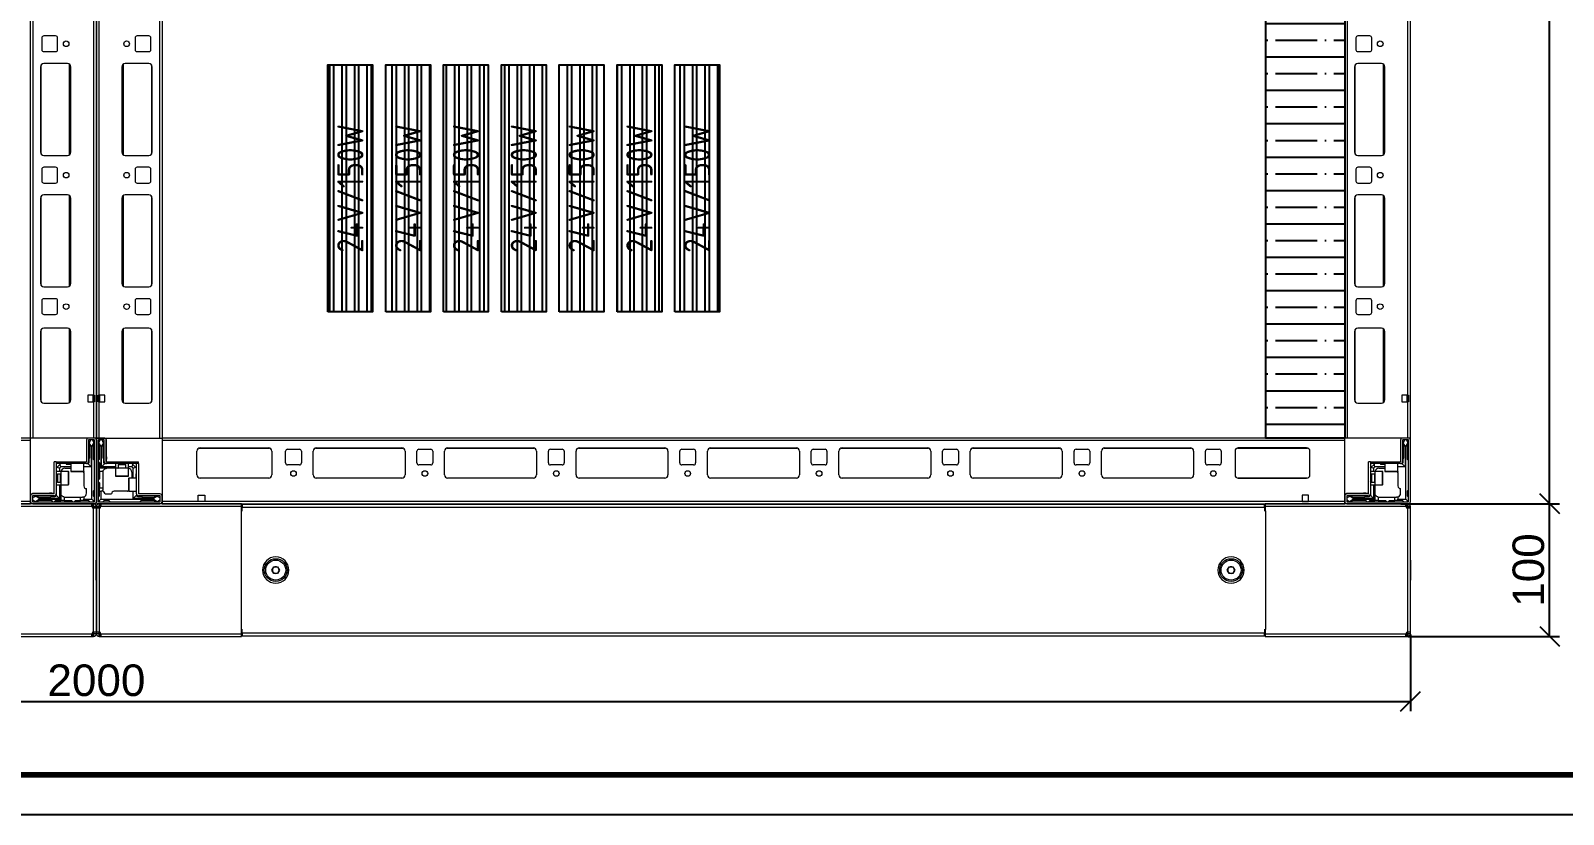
# Model space of a CAD drawing. Header units: millimetres. Extents: x -174 to 283928, y 1291 to 21053.
# Drawn here: x 10162 to 11328, y 18533 to 19129 of the extents above; entities that cross this region are included whole.
import ezdxf
from ezdxf.enums import TextEntityAlignment as Align

# ---------------------------------------------------------------- set-up
doc = ezdxf.new("R2010")
doc.units = ezdxf.units.MM
doc.layers.add('0_Рамка', color=7, linetype='Continuous')
doc.styles.get("Standard").update_dxf_attribs({"font": 'arial.ttf'})
doc.styles.add('Unecom', font='GOST2304A.ttf', dxfattribs={"height": 2.5})
doc.styles.add('СПДС', font='isocpeur.ttf', dxfattribs={"width": 0.8, "height": 2.5})
doc.dimstyles.new('ISO-25', dxfattribs={"dimtxt": 2.5, "dimasz": 2.5, "dimexe": 1.25, "dimexo": 0.625, "dimtad": 1, "dimtxsty": 'Standard', "dimcen": 2.5, "dimadec": 0, "dimazin": 0, "dimtfac": 1, "dimtmove": 0, "dimatfit": 3, "dimfxl": 1, "dimarcsym": 0})

# ---------------------------------------------------------------- blocks, each defined once
blk = doc.blocks.new('*U198')
at = {"color": 0, "linetype": 'Continuous', "lineweight": 0}
for p, q in [((0, 2198.4), (0, 50)), ((1000, 1.6), (1000, 2198.4)), ((2, 2150), (2, 50)), ((48, 2150), (48, 50)), ((50, 2150), (50, 1.6)), ((950, 50), (950, 2150)), ((952, 50), (952, 2150)), ((998, 50), (998, 2150)), ((29.5, 354.5), (29.5, 345.5)), ((40, 356), (31, 356)), ((41.5, 345.5), (41.5, 354.5)), ((958.5, 354.5), (958.5, 345.5)), ((969, 356), (960, 356)), ((970.5, 345.5), (970.5, 354.5)), ((31, 344), (40, 344)), ((960, 344), (969, 344)), ((19.5, 332.5), (19.5, 267.5)), ((20.5, 334.5), (20.5, 265.5)), ((40, 335), (22, 335)), ((42, 334), (42, 266)), ((42.5, 267.5), (42.5, 332.5)), ((957.5, 332.5), (957.5, 267.5)), ((958, 266), (958, 334)), ((978, 335), (960, 335)), ((979.5, 265.5), (979.5, 334.5)), ((980.5, 267.5), (980.5, 332.5)), ((22, 265), (40, 265)), ((960, 265), (978, 265)), ((29.5, 254.5), (29.5, 245.5)), ((40, 256), (31, 256)), ((41.5, 245.5), (41.5, 254.5)), ((958.5, 254.5), (958.5, 245.5)), ((969, 256), (960, 256)), ((970.5, 245.5), (970.5, 254.5)), ((20.5, 234.5), (20.5, 165.5)), ((40, 235), (22, 235)), ((31, 244), (40, 244)), ((42, 234), (42, 166)), ((958, 166), (958, 234)), ((960, 244), (969, 244)), ((978, 235), (960, 235)), ((979.5, 165.5), (979.5, 234.5)), ((19.5, 232.5), (19.5, 167.5)), ((42.5, 167.5), (42.5, 232.5)), ((957.5, 232.5), (957.5, 167.5)), ((980.5, 167.5), (980.5, 232.5)), ((22, 165), (40, 165)), ((960, 165), (978, 165)), ((29.5, 154.5), (29.5, 145.5)), ((40, 156), (31, 156)), ((41.5, 145.5), (41.5, 154.5)), ((958.5, 154.5), (958.5, 145.5)), ((969, 156), (960, 156)), ((970.5, 145.5), (970.5, 154.5)), ((31, 144), (40, 144)), ((960, 144), (969, 144)), ((19.5, 131), (19.5, 79)), ((20.5, 133), (20.5, 77)), ((40, 133.5), (22, 133.5)), ((42, 132.5), (42, 77.5)), ((42.5, 79), (42.5, 131)), ((957.5, 131), (957.5, 79)), ((958, 77.5), (958, 132.5)), ((978, 133.5), (960, 133.5)), ((979.5, 77), (979.5, 133)), ((980.5, 79), (980.5, 131)), ((1.5, 82.5), (2, 82.5)), ((1.5, 77.5), (1.5, 82.5)), ((6.5, 82.5), (2, 82.5)), ((2.5, 82.5), (2.5, 77.5)), ((6.5, 77.5), (6.5, 82.5)), ((998, 82.5), (993.5, 82.5)), ((993.5, 82.5), (993.5, 77.5)), ((997.5, 77.5), (997.5, 82.5)), ((998, 82.5), (998.5, 82.5)), ((998.5, 82.5), (998.5, 77.5)), ((2, 77.5), (1.5, 77.5)), ((2, 77.5), (2, 50)), ((2, 77.5), (6.5, 77.5)), ((22, 76.5), (40, 76.5)), ((960, 76.5), (978, 76.5)), ((993.5, 77.5), (998, 77.5)), ((998, 50), (998, 77.5)), ((998.5, 77.5), (998, 77.5)), ((0, 50), (2, 50)), ((2, 50), (48, 50)), ((48, 50), (50, 50)), ((952, 50), (950, 50)), ((998, 50), (952, 50)), ((1000, 50), (998, 50))]:
    blk.add_line(p, q, dxfattribs=at)
at = {"color": 0, "linetype": 'Continuous', "lineweight": 15}
for p, q in [((0, 48.4), (0, 1.6)), ((0.1, 50), (0.1, 48.9)), ((1.6, 50), (0.1, 50)), ((1.5, 48.4), (1.5, 1.6)), ((5.9, 50), (1.6, 50)), ((5.9, 48.5), (1.6, 48.5)), ((3, 48.5), (1.7, 46.4)), ((5.5, 46), (4.5, 48.5)), ((6, 32.1), (6, 48.4)), ((7.5, 32.1), (7.5, 48.4)), ((7.8, 32), (7.8, 48)), ((998.4, 50), (50, 50)), ((50, 50), (50, 48.4)), ((50, 48.4), (950, 48.4)), ((50, 48.4), (50, 1.6)), ((950, 48.4), (950, 50)), ((950, 1.6), (950, 48.4)), ((992.5, 48.4), (992.5, 32.1)), ((994, 48.4), (994, 32.1)), ((998.4, 50), (994.1, 50)), ((998.4, 48.5), (994.1, 48.5)), ((995.5, 48.5), (994.5, 46)), ((998.3, 46.4), (997, 48.5)), ((998.5, 1.6), (998.5, 48.4)), ((1000, 1.6), (1000, 48.4)), ((1.7, 46.4), (1.5, 46)), ((2.5, 44), (1.5, 45)), ((1.7, 46.4), (3.5, 43.5)), ((2.5, 34), (2.5, 44)), ((3.5, 43.5), (3.5, 27)), ((3.5, 43.5), (4, 43.5)), ((4, 43.5), (5.5, 45.9)), ((4, 28), (4, 43.5)), ((5, 44), (5, 35)), ((5.5, 45.9), (5.5, 46)), ((5.5, 44.5), (5.5, 45.9)), ((8, 34), (8, 35.7)), ((76.5, 22), (76.5, 40)), ((78.3, 42.4), (131.7, 42.4)), ((79, 42.5), (131, 42.5)), ((133.5, 40), (133.5, 22)), ((144, 31), (144, 40)), ((145.5, 41.5), (154.5, 41.5)), ((156, 40), (156, 31)), ((165, 22), (165, 40)), ((166.8, 42.4), (233.2, 42.4)), ((167.5, 42.5), (232.5, 42.5)), ((235, 40), (235, 22)), ((244, 31), (244, 40)), ((245.5, 41.5), (254.5, 41.5)), ((256, 40), (256, 31)), ((265, 22), (265, 40)), ((266.8, 42.4), (333.2, 42.4)), ((267.5, 42.5), (332.5, 42.5)), ((335, 40), (335, 22)), ((344, 31), (344, 40)), ((345.5, 41.5), (354.5, 41.5)), ((356, 40), (356, 31)), ((365, 22), (365, 40)), ((366.8, 42.4), (433.2, 42.4)), ((367.5, 42.5), (432.5, 42.5)), ((435, 40), (435, 22)), ((444, 31), (444, 40)), ((445.5, 41.5), (454.5, 41.5)), ((456, 40), (456, 31)), ((465, 22), (465, 40)), ((466.8, 42.4), (533.2, 42.4)), ((467.5, 42.5), (532.5, 42.5)), ((535, 40), (535, 22)), ((544, 31), (544, 40)), ((545.5, 41.5), (554.5, 41.5)), ((556, 40), (556, 31)), ((565, 22), (565, 40)), ((566.8, 42.4), (633.2, 42.4)), ((567.5, 42.5), (632.5, 42.5)), ((635, 40), (635, 22)), ((644, 31), (644, 40)), ((645.5, 41.5), (654.5, 41.5)), ((656, 40), (656, 31)), ((665, 22), (665, 40)), ((666.8, 42.4), (733.2, 42.4)), ((667.5, 42.5), (732.5, 42.5)), ((735, 40), (735, 22)), ((744, 31), (744, 40)), ((745.5, 41.5), (754.5, 41.5)), ((756, 40), (756, 31)), ((765, 22), (765, 40)), ((766.8, 42.4), (833.2, 42.4)), ((767.5, 42.5), (832.5, 42.5)), ((835, 40), (835, 22)), ((844, 31), (844, 40)), ((845.5, 41.5), (854.5, 41.5)), ((856, 40), (856, 31)), ((866.5, 40), (866.5, 22)), ((868.3, 42.4), (921.7, 42.4)), ((921, 42.5), (869, 42.5)), ((923.5, 22), (923.5, 40)), ((994.5, 46), (994.5, 45.9)), ((994.5, 45.9), (996, 43.5)), ((994.5, 45.9), (994.5, 44.5)), ((995, 35), (995, 44)), ((996, 43.5), (996, 28)), ((996, 43.5), (996.5, 43.5)), ((996.5, 43.5), (998.3, 46.4)), ((996.5, 23.6), (996.5, 43.5)), ((998.5, 45), (997.5, 44)), ((997.5, 44), (997.5, 34)), ((998.5, 46), (998.3, 46.4)), ((1.5, 33), (2.5, 34)), ((2.5, 31), (1.5, 32)), ((2.5, 31), (2.5, 27)), ((3.5, 27), (2.5, 27)), ((2.5, 24.5), (2.5, 27)), ((5, 24.5), (2.5, 24.5)), ((2.5, 24.5), (2.5, 19)), ((14.5, 27), (3.5, 27)), ((6.5, 30.5), (4, 28)), ((14.5, 28), (4, 28)), ((5, 24), (5, 12)), ((5.5, 34.5), (5.5, 31.5)), ((7.6, 30.5), (6.5, 30.5)), ((7.6, 32), (32, 32)), ((32, 30.5), (7.6, 30.5)), ((14.5, 30.5), (14.5, 27)), ((14.5, 27), (14.5, 21.3)), ((24.5, 27), (14.5, 27)), ((16.5, 30.5), (16.5, 30.4)), ((16.5, 30.4), (17.1, 30)), ((22.5, 30.4), (16.5, 30.4)), ((17.1, 30), (16.5, 29.6)), ((16.5, 29.6), (16.5, 27.3)), ((22.5, 29.6), (16.5, 29.6)), ((16.5, 27.3), (21, 27.3)), ((17.4, 30), (17.1, 30)), ((21.9, 30), (17.4, 30)), ((21, 27.3), (22.5, 27.3)), ((21.9, 30), (22.5, 30.4)), ((22.5, 29.6), (21.9, 30)), ((22.5, 30.4), (22.5, 30.5)), ((22.5, 27.3), (22.5, 29.6)), ((24.5, 27), (24.5, 30.5)), ((27, 28), (24.5, 28)), ((24.5, 21.3), (24.5, 27)), ((27, 30.5), (27.7, 29.8)), ((27.7, 29.8), (27, 28)), ((28, 27), (27, 28)), ((27, 24), (27, 19.5)), ((29.8, 27.7), (27.7, 29.8)), ((28, 27), (29.8, 27.7)), ((28, 19.5), (28, 27)), ((29.8, 27.7), (30.5, 27)), ((30.5, 7.6), (30.5, 30.5)), ((32, 30.5), (30.5, 30.5)), ((32, 30.5), (32, 32)), ((32, 30.5), (32, 7.6)), ((154.5, 29.5), (145.5, 29.5)), ((254.5, 29.5), (245.5, 29.5)), ((354.5, 29.5), (345.5, 29.5)), ((454.5, 29.5), (445.5, 29.5)), ((554.5, 29.5), (545.5, 29.5)), ((654.5, 29.5), (645.5, 29.5)), ((754.5, 29.5), (745.5, 29.5)), ((854.5, 29.5), (845.5, 29.5)), ((968, 7.6), (968, 32)), ((969.5, 32), (968, 32)), ((969.5, 32), (969.5, 7.6)), ((969.5, 32), (969.5, 30.5)), ((969.5, 32), (992.4, 32)), ((992.4, 30.5), (969.5, 30.5)), ((969.5, 27), (970.2, 27.7)), ((973, 24.5), (969.5, 24.5)), ((972.3, 29.8), (970.2, 27.7)), ((970.2, 27.7), (972, 27)), ((973, 28), (972, 27)), ((972, 27), (972, 24.5)), ((972.3, 29.8), (973, 30.5)), ((973, 28), (972.3, 29.8)), ((980.5, 28), (973, 28)), ((978.7, 24.5), (973, 24.5)), ((973, 24.5), (973, 14.5)), ((976, 27), (980.5, 27)), ((977.5, 30), (980.5, 30)), ((978.7, 14.5), (978.7, 24.5)), ((980.5, 30.5), (980.5, 24.8)), ((980.5, 24.8), (990.5, 24.8)), ((990.5, 24.8), (990.5, 30.5)), ((996, 28), (990.5, 28)), ((990.5, 23.6), (990.5, 24)), ((990.5, 23.6), (990.5, 13.5)), ((992.4, 30.5), (993.5, 30.5)), ((993.5, 30.5), (996, 28)), ((994.5, 31.5), (994.5, 34.5)), ((996.5, 3.5), (996.5, 23.6)), ((997.5, 34), (998.5, 33)), ((2.5, 19), (1.5, 18)), ((1.5, 17), (2.5, 16)), ((2.5, 16), (2.5, 12)), ((2.5, 12), (5, 12)), ((2.5, 9.5), (2.5, 12)), ((5, 12), (5, 10.5)), ((14.5, 21.3), (24.5, 21.3)), ((30.5, 19.5), (24.8, 19.5)), ((24.8, 19.5), (24.8, 9.5)), ((30, 22.5), (30, 19.5)), ((131.2, 19.5), (78.8, 19.5)), ((131, 19.5), (79, 19.5)), ((232.7, 19.5), (167.3, 19.5)), ((232.5, 19.5), (167.5, 19.5)), ((332.7, 19.5), (267.3, 19.5)), ((332.5, 19.5), (267.5, 19.5)), ((432.7, 19.5), (367.3, 19.5)), ((432.5, 19.5), (367.5, 19.5)), ((532.7, 19.5), (467.3, 19.5)), ((532.5, 19.5), (467.5, 19.5)), ((632.7, 19.5), (567.3, 19.5)), ((632.5, 19.5), (567.5, 19.5)), ((732.7, 19.5), (667.3, 19.5)), ((732.5, 19.5), (667.5, 19.5)), ((832.7, 19.5), (767.3, 19.5)), ((832.5, 19.5), (767.5, 19.5)), ((921.2, 19.5), (868.8, 19.5)), ((869, 19.5), (921, 19.5)), ((969.6, 22.5), (969.5, 22.5)), ((969.5, 16.5), (969.6, 16.5)), ((969.5, 14.5), (973, 14.5)), ((970, 21.9), (969.6, 22.5)), ((969.6, 22.5), (969.6, 16.5)), ((969.6, 16.5), (970, 17.1)), ((970.4, 22.5), (970, 21.9)), ((970, 21.9), (970, 17.4)), ((970, 17.4), (970, 17.1)), ((970, 17.1), (970.4, 16.5)), ((972.8, 22.5), (970.4, 22.5)), ((970.4, 22.5), (970.4, 16.5)), ((970.4, 16.5), (972.8, 16.5)), ((972, 14.5), (972, 4)), ((972.8, 21), (972.8, 22.5)), ((972.8, 16.5), (972.8, 21)), ((973, 14.5), (978.7, 14.5)), ((973, 14.5), (973, 3.5)), ((1.5, 5), (2.5, 6)), ((1.6, 1.5), (48.4, 1.5)), ((1.6, 0), (48.4, 0)), ((1.9, 1.9), (3.5, 3.5)), ((2.5, 6), (2.5, 9.5)), ((2.5, 9.5), (3.5, 9.5)), ((3.5, 9.5), (3.5, 3.5)), ((5.2, 9.5), (3.5, 9.5)), ((3.5, 3.5), (23.6, 3.5)), ((6, 2.5), (5, 1.5)), ((9.5, 2.5), (6, 2.5)), ((8, 7.5), (11.5, 7.5)), ((10.5, 1.5), (9.5, 2.5)), ((23.6, 9.5), (13.5, 9.5)), ((23.6, 9.5), (24, 9.5)), ((23.6, 3.5), (43.5, 3.5)), ((24.8, 9.5), (30.5, 9.5)), ((28, 4), (28, 9.5)), ((30.5, 6.5), (28, 4)), ((43.5, 4), (28, 4)), ((30.5, 7.6), (30.5, 6.5)), ((31.5, 5.5), (34.5, 5.5)), ((48.4, 7.5), (32.1, 7.5)), ((48.4, 6), (32.1, 6)), ((34, 2.5), (33, 1.5)), ((44, 2.5), (34, 2.5)), ((35, 5), (44, 5)), ((45.9, 5.5), (43.5, 4)), ((43.5, 4), (43.5, 3.5)), ((43.5, 3.5), (46.4, 1.7)), ((45, 1.5), (44, 2.5)), ((45.9, 5.5), (44.5, 5.5)), ((46, 5.5), (45.9, 5.5)), ((48.5, 4.5), (46, 5.5)), ((46, 1.5), (46.4, 1.7)), ((46.4, 1.7), (48.5, 3)), ((48.5, 1.6), (48.5, 5.9)), ((50, 1.6), (50, 5.9)), ((77.5, 1.6), (50, 1.6)), ((50, 1.6), (50, 0)), ((50, 0), (950, 0)), ((77.5, 6.6), (82.5, 6.6)), ((77.5, 1.6), (77.5, 6.6)), ((82.5, 1.6), (77.5, 1.6)), ((82.5, 6.6), (82.5, 1.6)), ((950, 1.6), (82.5, 1.6)), ((917.5, 6.6), (917.5, 1.6)), ((922.5, 6.6), (917.5, 6.6)), ((917.5, 1.6), (922.5, 1.6)), ((922.5, 1.6), (922.5, 6.6)), ((950, 1.6), (922.5, 1.6)), ((950, 5.9), (950, 1.6)), ((950, 0), (950, 1.6)), ((950, 1.6), (950, 0.1)), ((950, 0.1), (951.1, 0.1)), ((951.5, 5.9), (951.5, 1.6)), ((954, 5.5), (951.5, 4.5)), ((951.5, 3), (953.6, 1.7)), ((967.9, 7.5), (951.6, 7.5)), ((967.9, 6), (951.6, 6)), ((951.6, 1.5), (998.4, 1.5)), ((951.6, 0), (998.4, 0)), ((968, 7.8), (952, 7.8)), ((953.6, 1.7), (956.5, 3.5)), ((953.6, 1.7), (954, 1.5)), ((954.1, 5.5), (954, 5.5)), ((956.5, 4), (954.1, 5.5)), ((955.5, 5.5), (954.1, 5.5)), ((956, 2.5), (955, 1.5)), ((956, 5), (965, 5)), ((966, 2.5), (956, 2.5)), ((956.5, 3.5), (956.5, 4)), ((972, 4), (956.5, 4)), ((956.5, 3.5), (973, 3.5)), ((966, 8), (964.3, 8)), ((965.5, 5.5), (968.5, 5.5)), ((967, 1.5), (966, 2.5)), ((969, 2.5), (968, 1.5)), ((969, 2.5), (973, 2.5)), ((969.5, 7.6), (969.5, 6.5)), ((969.5, 6.5), (972, 4)), ((973, 3.5), (973, 2.5)), ((975.5, 2.5), (973, 2.5)), ((975.5, 5), (975.5, 2.5)), ((975.5, 2.5), (981, 2.5)), ((976, 5), (988, 5)), ((981, 2.5), (982, 1.5)), ((983, 1.5), (984, 2.5)), ((984, 2.5), (988, 2.5)), ((988, 2.5), (988, 5)), ((988, 5), (989.5, 5)), ((990.5, 2.5), (988, 2.5)), ((990.5, 5.2), (990.5, 3.5)), ((990.5, 2.5), (990.5, 3.5)), ((990.5, 3.5), (996.5, 3.5)), ((994, 2.5), (990.5, 2.5)), ((992.5, 8), (992.5, 11.5)), ((995, 1.5), (994, 2.5)), ((998.1, 1.9), (996.5, 3.5)), ((998.5, 10.5), (997.5, 9.5)), ((997.5, 9.5), (997.5, 6)), ((997.5, 6), (998.5, 5))]:
    blk.add_line(p, q, dxfattribs=at)
at = {"color": 0, "linetype": 'Continuous', "lineweight": 15, "flags": 128}
for points in [[(990.4, 24.6), (990.4, 24.6), (990.5, 24)], [(24.6, 9.6), (24.6, 9.6), (24, 9.5)]]:
    blk.add_lwpolyline(points, dxfattribs=at)
at = {"color": 0, "linetype": 'Continuous', "lineweight": 0}
for centre in [(23, 350), (977, 350), (23, 250), (977, 250), (23, 150), (977, 150)]:
    blk.add_circle(centre, 2.13, dxfattribs=at)
at = {"color": 0, "linetype": 'Continuous', "lineweight": 15}
for centre in [(150, 23), (250, 23), (350, 23), (450, 23), (550, 23), (650, 23), (750, 23), (850, 23)]:
    blk.add_circle(centre, 2.12, dxfattribs=at)
at = {"color": 0, "linetype": 'Continuous', "lineweight": 0}
for centre, radius, start, end in [((31, 354.5), 1.5, 90, 180), ((40, 354.5), 1.5, 0, 90), ((960, 354.5), 1.5, 90, 180), ((969, 354.5), 1.5, 0, 90), ((31, 345.5), 1.5, 180, 270), ((40, 345.5), 1.5, 270, 0), ((960, 345.5), 1.5, 180, 270), ((969, 345.5), 1.5, 270, 0), ((22, 332.5), 2.5, 90, 180), ((40, 332.5), 2.5, 0, 90), ((960, 332.5), 2.5, 90, 180), ((978, 332.5), 2.5, 0, 90), ((22, 267.5), 2.5, 180, 270), ((40, 267.5), 2.5, 270, 0), ((960, 267.5), 2.5, 180, 270), ((978, 267.5), 2.5, 270, 0), ((31, 254.5), 1.5, 90, 180), ((31, 245.5), 1.5, 180, 270), ((40, 254.5), 1.5, 0, 90), ((40, 245.5), 1.5, 270, 0), ((960, 254.5), 1.5, 90, 180), ((960, 245.5), 1.5, 180, 270), ((969, 254.5), 1.5, 0, 90), ((969, 245.5), 1.5, 270, 0), ((22, 232.5), 2.5, 90, 180), ((40, 232.5), 2.5, 0, 90), ((960, 232.5), 2.5, 90, 180), ((978, 232.5), 2.5, 0, 90), ((22, 167.5), 2.5, 180, 270), ((40, 167.5), 2.5, 270, 0), ((960, 167.5), 2.5, 180, 270), ((978, 167.5), 2.5, 270, 0), ((31, 154.5), 1.5, 90, 180), ((40, 154.5), 1.5, 0, 90), ((960, 154.5), 1.5, 90, 180), ((969, 154.5), 1.5, 0, 90), ((31, 145.5), 1.5, 180, 270), ((40, 145.5), 1.5, 270, 0), ((960, 145.5), 1.5, 180, 270), ((969, 145.5), 1.5, 270, 0), ((22, 131), 2.5, 90, 180), ((40, 131), 2.5, 0, 90), ((960, 131), 2.5, 90, 180), ((978, 131), 2.5, 0, 90), ((22, 79), 2.5, 180, 270), ((40, 79), 2.5, 270, 0), ((960, 79), 2.5, 180, 270), ((978, 79), 2.5, 270, 0)]:
    blk.add_arc(centre, radius, start, end, dxfattribs=at)
at = {"color": 0, "linetype": 'Continuous', "lineweight": 15}
for centre, radius, start, end in [((1.6, 48.4), 1.6, 90, 180), ((1.6, 48.4), 0.1, 90, 180), ((5.9, 48.4), 1.6, 0, 90), ((5.9, 48.4), 0.1, 0, 90), ((5.8, 48), 2, 0, 70.5873), ((994.1, 48.4), 1.6, 90, 180), ((994.1, 48.4), 0.1, 90, 180), ((998.4, 48.4), 1.6, 0, 90), ((998.4, 48.4), 0.1, 0, 90), ((5.5, 44), 0.5, 90, 180), ((5.5, 35), 0.5, 180, 270), ((79, 40), 2.5, 90, 180), ((131, 40), 2.5, 0, 90), ((145.5, 40), 1.5, 90, 180), ((154.5, 40), 1.5, 0, 90), ((167.5, 40), 2.5, 90, 180), ((232.5, 40), 2.5, 0, 90), ((245.5, 40), 1.5, 90, 180), ((254.5, 40), 1.5, 0, 90), ((267.5, 40), 2.5, 90, 180), ((332.5, 40), 2.5, 0, 90), ((345.5, 40), 1.5, 90, 180), ((354.5, 40), 1.5, 0, 90), ((367.5, 40), 2.5, 90, 180), ((432.5, 40), 2.5, 0, 90), ((445.5, 40), 1.5, 90, 180), ((454.5, 40), 1.5, 0, 90), ((467.5, 40), 2.5, 90, 180), ((532.5, 40), 2.5, 0, 90), ((545.5, 40), 1.5, 90, 180), ((554.5, 40), 1.5, 0, 90), ((567.5, 40), 2.5, 90, 180), ((632.5, 40), 2.5, 0, 90), ((645.5, 40), 1.5, 90, 180), ((654.5, 40), 1.5, 0, 90), ((667.5, 40), 2.5, 90, 180), ((732.5, 40), 2.5, 0, 90), ((745.5, 40), 1.5, 90, 180), ((754.5, 40), 1.5, 0, 90), ((767.5, 40), 2.5, 90, 180), ((832.5, 40), 2.5, 0, 90), ((845.5, 40), 1.5, 90, 180), ((854.5, 40), 1.5, 0, 90), ((869, 40), 2.5, 90, 180), ((921, 40), 2.5, 0, 90), ((994.5, 44), 0.5, 0, 90), ((994.5, 35), 0.5, 270, 0), ((8, 24), 3, 170.4059, 180), ((6.5, 31.5), 1, 180, 270), ((7.6, 32.1), 1.6, 180, 270), ((7.6, 32.1), 0.1, 180, 270), ((16.3, 27.3), 0.25, 270, 0), ((22.8, 27.3), 0.25, 180, 270), ((24, 24), 3, 0, 80.4059), ((145.5, 31), 1.5, 180, 270), ((154.5, 31), 1.5, 270, 0), ((245.5, 31), 1.5, 180, 270), ((254.5, 31), 1.5, 270, 0), ((345.5, 31), 1.5, 180, 270), ((354.5, 31), 1.5, 270, 0), ((445.5, 31), 1.5, 180, 270), ((454.5, 31), 1.5, 270, 0), ((545.5, 31), 1.5, 180, 270), ((554.5, 31), 1.5, 270, 0), ((645.5, 31), 1.5, 180, 270), ((654.5, 31), 1.5, 270, 0), ((745.5, 31), 1.5, 180, 270), ((754.5, 31), 1.5, 270, 0), ((845.5, 31), 1.5, 180, 270), ((854.5, 31), 1.5, 270, 0), ((976, 24), 3, 90, 170.4059), ((977.5, 30.5), 0.5, 180, 270), ((978.7, 24.2), 0.3, 0, 90), ((980.8, 24.8), 0.3, 180, 270), ((990.2, 24.8), 0.3, 270, 0), ((992.4, 32.1), 1.6, 270, 0), ((992.4, 32.1), 0.1, 270, 0), ((993.5, 31.5), 1, 270, 0), ((14.8, 21.3), 0.3, 180, 270), ((24.2, 21.3), 0.3, 270, 0), ((24.8, 19.2), 0.3, 90, 180), ((30.5, 22.5), 0.5, 90, 180), ((79, 22), 2.5, 180, 270), ((131, 22), 2.5, 270, 0), ((167.5, 22), 2.5, 180, 270), ((232.5, 22), 2.5, 270, 0), ((267.5, 22), 2.5, 180, 270), ((332.5, 22), 2.5, 270, 0), ((367.5, 22), 2.5, 180, 270), ((432.5, 22), 2.5, 270, 0), ((467.5, 22), 2.5, 180, 270), ((532.5, 22), 2.5, 270, 0), ((567.5, 22), 2.5, 180, 270), ((632.5, 22), 2.5, 270, 0), ((667.5, 22), 2.5, 180, 270), ((732.5, 22), 2.5, 270, 0), ((767.5, 22), 2.5, 180, 270), ((832.5, 22), 2.5, 270, 0), ((869, 22), 2.5, 180, 270), ((921, 22), 2.5, 270, 0), ((972.8, 22.8), 0.25, 270, 0), ((972.8, 16.3), 0.25, 0, 90), ((978.7, 14.8), 0.3, 270, 0), ((992.5, 13.5), 2, 180, 270), ((1.6, 1.6), 1.6, 180, 270), ((3, 3), 1.5, 180, 225), ((1.6, 1.6), 0.1, 180, 270), ((3, 3), 1.5, 225, 270), ((8, 10.5), 3, 199.4712, 270), ((13.5, 7.5), 2, 90, 180), ((24.8, 9.8), 0.3, 180, 270), ((32.1, 7.6), 1.6, 180, 270), ((31.5, 6.5), 1, 180, 270), ((32.1, 7.6), 0.1, 180, 270), ((35, 5.5), 0.5, 180, 270), ((44, 5.5), 0.5, 270, 0), ((48.4, 5.9), 1.6, 0, 90), ((48.4, 5.9), 0.1, 0, 90), ((48.4, 1.6), 0.1, 270, 0), ((48.4, 1.6), 1.6, 270, 0), ((951.6, 5.9), 1.6, 90, 180), ((951.6, 1.6), 1.6, 180, 270), ((952, 5.8), 2, 90, 160.5873), ((951.6, 5.9), 0.1, 90, 180), ((951.6, 1.6), 0.1, 180, 270), ((956, 5.5), 0.5, 180, 270), ((965, 5.5), 0.5, 270, 0), ((967.9, 7.6), 0.1, 270, 0), ((967.9, 7.6), 1.6, 270, 0), ((968.5, 6.5), 1, 270, 0), ((976, 8), 3, 260.4059, 270), ((989.5, 8), 3, 289.4712, 0), ((997, 3), 1.5, 270, 315), ((997, 3), 1.5, 315, 0), ((998.4, 1.6), 1.6, 270, 0), ((998.4, 1.6), 0.1, 270, 0)]:
    blk.add_arc(centre, radius, start, end, dxfattribs=at)
for points, knots in [([(5, 24.5), (5.1, 24.7), (5.2, 25.2), (5.7, 25.9), (6.4, 26.6), (7.2, 26.9), (7.8, 27), (8, 27), (8, 27)], [0, 0, 0, 0, 0.151472, 0.302029, 0.529853, 0.843574, 0.997803, 1, 1, 1, 1]), ([(979, 22.2), (979, 22.3), (979, 22.8), (979, 23.7), (979, 24.2), (979, 24.2), (979, 24.2)], [0, 0, 0, 0, 0.055082, 0.427343, 0.799605, 1, 1, 1, 1]), ([(980.8, 24.5), (980.8, 24.5), (980.8, 24.5), (981.3, 24.5), (982.3, 24.5), (983.4, 24.5), (984.3, 24.5), (985.2, 24.5), (986.5, 24.5), (987.3, 24.5), (987.9, 24.5)], [0, 0, 0, 0, 0.094203, 0.269199, 0.444194, 0.538397, 0.634599, 0.730801, 0.825005, 1, 1, 1, 1]), ([(988.2, 24.5), (988.3, 24.5), (988.8, 24.5), (989.7, 24.5), (990.2, 24.5), (990.2, 24.5), (990.2, 24.5)], [0, 0, 0, 0, 0.055082, 0.427343, 0.799605, 1, 1, 1, 1]), ([(14.8, 21), (14.8, 21), (14.8, 21), (15.3, 21), (16.3, 21), (17.4, 21), (18.3, 21), (19.2, 21), (20.5, 21), (21.3, 21), (21.9, 21)], [0, 0, 0, 0, 0.094203, 0.269199, 0.444194, 0.538397, 0.634599, 0.730801, 0.825005, 1, 1, 1, 1]), ([(22.2, 21), (22.3, 21), (22.8, 21), (23.7, 21), (24.2, 21), (24.2, 21), (24.2, 21)], [0, 0, 0, 0, 0.055082, 0.427343, 0.799605, 1, 1, 1, 1]), ([(24.5, 19.2), (24.5, 19.2), (24.5, 19.2), (24.5, 18.7), (24.5, 17.7), (24.5, 16.6), (24.5, 15.7), (24.5, 14.8), (24.5, 13.5), (24.5, 12.7), (24.5, 12.2)], [0, 0, 0, 0, 0.094203, 0.269199, 0.444194, 0.538397, 0.634599, 0.730801, 0.825005, 1, 1, 1, 1]), ([(24.5, 11.8), (24.5, 11.7), (24.5, 11.2), (24.5, 10.3), (24.5, 9.8), (24.5, 9.8), (24.5, 9.8)], [0, 0, 0, 0, 0.055082, 0.427343, 0.799605, 1, 1, 1, 1]), ([(979, 14.8), (979, 14.8), (979, 14.8), (979, 15.3), (979, 16.3), (979, 17.4), (979, 18.3), (979, 19.2), (979, 20.5), (979, 21.3), (979, 21.9)], [0, 0, 0, 0, 0.094203, 0.269199, 0.444194, 0.538397, 0.634599, 0.730801, 0.825005, 1, 1, 1, 1]), ([(5.2, 9.5), (5.2, 9.5), (5.1, 9.6), (5, 10), (5, 10.3), (5, 10.5)], [0, 0, 0, 0, 0.355487, 0.710372, 1, 1, 1, 1]), ([(975.5, 5), (975.3, 5.1), (974.8, 5.2), (974.1, 5.7), (973.4, 6.4), (973.1, 7.2), (973, 7.8), (973, 8), (973, 8)], [0, 0, 0, 0, 0.151472, 0.302029, 0.529853, 0.843574, 0.997803, 1, 1, 1, 1]), ([(990.5, 5.2), (990.5, 5.2), (990.4, 5.1), (990, 5), (989.7, 5), (989.5, 5)], [0, 0, 0, 0, 0.355487, 0.710372, 1, 1, 1, 1])]:
    blk.add_open_spline(points, degree=3, knots=knots, dxfattribs=at)
blk = doc.blocks.new('*U199')
at = {"color": 0, "lineweight": 15}
for p, q in [((0, 98.9), (2, 98.9)), ((0, 98.9), (0, 97.5)), ((0, 97.5), (0, 3.5)), ((2.1, 97.5), (0, 97.5)), ((2, 98.9), (2, 97.5)), ((2.1, 99), (2.1, 101)), ((3.1, 101), (2.1, 101)), ((3.1, 99), (2.1, 99)), ((2.1, 97.5), (2.1, 3.5)), ((2.2, 98.4), (2.2, 97.5)), ((3.4, 98.5), (2.3, 98.5)), ((3.1, 99), (3.1, 101)), ((3.5, 101), (3.1, 101)), ((3.1, 101), (3.1, 99)), ((3.5, 99), (3.1, 99)), ((110.5, 101), (3.5, 101)), ((3.5, 101), (3.5, 100.8)), ((3.5, 100.8), (3.5, 100.4)), ((3.5, 100.4), (3.5, 99.7)), ((3.5, 99.7), (3.5, 98.9)), ((110.5, 98.9), (3.5, 98.9)), ((110.4, 5.2), (110.4, 95.7)), ((110.5, 95.7), (110.4, 95.7)), ((110.5, 98.9), (110.5, 101)), ((110.5, 95.7), (110.5, 98.9)), ((111.3, 95.7), (110.5, 95.7)), ((111, 100.5), (111, 98.4)), ((889, 100.5), (111, 100.5)), ((111, 95.7), (111, 98.4)), ((111, 98.4), (889, 98.4)), ((889.5, 95.7), (888.7, 95.7)), ((889, 98.4), (889, 100.5)), ((889, 98.4), (889, 95.7)), ((996.5, 101), (889.5, 101)), ((889.5, 101), (889.5, 98.9)), ((889.5, 98.9), (889.5, 95.7)), ((996.5, 98.9), (889.5, 98.9)), ((889.5, 95.7), (889.6, 95.7)), ((889.6, 95.7), (889.6, 5.2)), ((952.5, 101), (894.5, 101)), ((954.8, 101), (954.5, 101)), ((996.3, 101), (983.1, 101)), ((996.5, 101), (996.9, 101)), ((996.5, 100.8), (996.5, 101)), ((996.5, 100.4), (996.5, 100.8)), ((996.5, 99.7), (996.5, 100.4)), ((996.5, 98.9), (996.5, 99.7)), ((996.9, 99), (996.5, 99)), ((997.7, 98.5), (996.6, 98.5)), ((996.9, 101), (996.9, 99)), ((996.9, 99), (996.9, 101)), ((997.9, 101), (996.9, 101)), ((997.9, 99), (996.9, 99)), ((997.8, 97.5), (997.8, 98.4)), ((997.9, 101), (997.9, 99)), ((997.9, 3.5), (997.9, 97.5)), ((1000, 97.5), (997.9, 97.5)), ((998, 98.9), (1000, 98.9)), ((998, 97.5), (998, 98.9)), ((1000, 97.5), (1000, 98.9)), ((1000, 3.5), (1000, 97.5)), ((0, 58.1), (-0.1, 58.1)), ((-0.1, 42.9), (-0.1, 58.1)), ((133.6, 50.5), (135.1, 53)), ((135.1, 48), (133.6, 50.5)), ((135.1, 53), (137.9, 53)), ((137.9, 48), (135.1, 48)), ((137.9, 53), (139.4, 50.5)), ((139.4, 50.5), (137.9, 48)), ((860.6, 50.5), (862.1, 53)), ((862.1, 48), (860.6, 50.5)), ((862.1, 53), (864.9, 53)), ((864.9, 48), (862.1, 48)), ((864.9, 53), (866.4, 50.5)), ((866.4, 50.5), (864.9, 48)), ((1000.1, 58.1), (1000, 58.1)), ((1000.1, 58.1), (1000.1, 46.7)), ((1000.1, 46.7), (1000.1, 42.9)), ((-0.1, 42.9), (0, 42.9)), ((1000, 42.9), (1000.1, 42.9)), ((0, 3.5), (2.1, 3.5)), ((0, 3.5), (0, 2.1)), ((2, 2.1), (0, 2.1)), ((2, 3.5), (2, 2.1)), ((2.1, 0), (2.1, 2)), ((2.1, 2), (3.1, 2)), ((2.1, 0), (3.1, 0)), ((2.2, 3.5), (2.2, 2.6)), ((2.3, 2.5), (3.4, 2.5)), ((3.1, 0), (3.1, 2)), ((3.1, 2), (3.5, 2)), ((3.1, 2), (3.1, 0)), ((3.5, 0), (3.1, 0)), ((3.5, 2.1), (110.5, 2.1)), ((3.5, 2.1), (3.5, 1.3)), ((3.5, 1.3), (3.5, 0.6)), ((3.5, 0.6), (3.5, 0.2)), ((3.5, 0.2), (3.5, 0)), ((3.5, 0), (110.5, 0)), ((110.5, 5.2), (110.4, 5.2)), ((110.5, 5.2), (111.3, 5.2)), ((110.5, 2.1), (110.5, 5.2)), ((110.5, 0), (110.5, 2.1)), ((111, 2.6), (111, 5.2)), ((889, 2.6), (111, 2.6)), ((111, 2.6), (111, 0.5)), ((111, 0.5), (889, 0.5)), ((111, 0.5), (111, 0.5)), ((111, 0.5), (889, 0.5)), ((888.7, 5.2), (889.5, 5.2)), ((889, 5.2), (889, 2.6)), ((889, 0.5), (889, 2.6)), ((889, 0.5), (889, 0.5)), ((889.5, 5.2), (889.5, 2.1)), ((889.5, 5.2), (889.6, 5.2)), ((889.5, 2.1), (996.5, 2.1)), ((889.5, 2.1), (889.5, 0)), ((996.5, 1.3), (996.5, 2.1)), ((996.5, 2), (996.9, 2)), ((996.5, 0.6), (996.5, 1.3)), ((996.5, 0.2), (996.5, 0.6)), ((996.5, 0), (996.5, 0.2)), ((996.6, 2.5), (997.7, 2.5)), ((996.9, 2), (996.9, 0)), ((996.9, 0), (996.9, 2)), ((996.9, 2), (997.9, 2)), ((997.8, 2.6), (997.8, 3.5)), ((997.9, 3.5), (1000, 3.5)), ((997.9, 2), (997.9, 0)), ((998, 2.1), (998, 3.5)), ((1000, 2.1), (998, 2.1)), ((1000, 2.1), (1000, 3.5)), ((3.7, 0), (16.9, 0)), ((45.2, 0), (45.5, 0)), ((47.5, 0), (105.5, 0)), ((889.5, 0), (996.5, 0)), ((996.5, 0), (996.9, 0)), ((996.9, 0), (997.9, 0))]:
    blk.add_line(p, q, dxfattribs=at)
for centre, radius in [((136.5, 50.5), 8.68), ((863.5, 50.5), 8.68), ((136.5, 50.5), 7.62), ((863.5, 50.5), 7.62)]:
    blk.add_circle(centre, radius, dxfattribs=at)
for centre, radius, start, end in [((2.1, 98.9), 2.1, 90.0002, 179.9999), ((2.1, 98.9), 0.1, 90.0023, 179.9987), ((2, 99), 1.5, 273.0014, 356.1774), ((2.3, 98.4), 0.1, 90, 180), ((998, 99), 1.5, 183.8226, 266.9986), ((997.7, 98.4), 0.1, 0, 90), ((997.9, 98.9), 2.1, 359.9989, 90.0009), ((997.9, 98.9), 0.1, 0.0166, 89.994), ((136.5, 50.5), 10, 0.0001, 179.9999), ((863.5, 50.5), 10, 0.0001, 179.9999), ((136.5, 50.5), 10, 180.0001, 359.9999), ((136.5, 50.5), 2.5, 150, 210), ((136.5, 50.5), 2.5, 90, 150), ((136.5, 50.5), 2.5, 210, 270), ((136.5, 50.5), 2.5, 30, 90), ((136.5, 50.5), 2.5, 270, 330), ((136.5, 50.5), 2.5, 330, 30), ((863.5, 50.5), 10, 180.0001, 359.9999), ((863.5, 50.5), 2.5, 150, 210), ((863.5, 50.5), 2.5, 90, 150), ((863.5, 50.5), 2.5, 210, 270), ((863.5, 50.5), 2.5, 30, 90), ((863.5, 50.5), 2.5, 270, 330), ((863.5, 50.5), 2.5, 330, 30), ((2.1, 2.1), 2.1, 180.0001, 269.9998), ((2.1, 2.1), 0.1, 180.0013, 269.9977), ((2, 2), 1.5, 3.8226, 86.9986), ((2.3, 2.6), 0.1, 180, 270), ((998, 2), 1.5, 93.0014, 176.1774), ((997.7, 2.6), 0.1, 270, 0), ((997.9, 2.1), 0.1, 270.0081, 359.9834), ((997.9, 2.1), 2.1, 269.9991, 0.0012)]:
    blk.add_arc(centre, radius, start, end, dxfattribs=at)
blk = doc.blocks.new('*U195')
blk.add_wipeout([(0, 34), (188, 34), (188, 0), (0, 0)])
h = blk.add_hatch()
h.set_pattern_fill('ANSI32', color=4, angle=135)
h.set_pattern_definition([(180, (-1516.534, -1715.331), (-9e-16, -9.525), []), (180, (-1519.709, -1712.156), (-9e-16, -9.525), [])])
h.paths.add_polyline_path([(0, 0), (188, 0), (188, 34), (0, 34)])
at = {"color": 5}
blk.add_lwpolyline([(0, 34), (188, 34), (188, 0), (0, 0)], close=True, dxfattribs=at)
at = {"color": 1, "style": 'Unecom'}
blk.add_attdef('МОДЕЛЬ', text='', height=20, dxfattribs=at).set_placement((94, 17), align=Align.MIDDLE)
blk = doc.blocks.new('*U188')
blk.add_wipeout([(0, 30), (2000, 30), (2000, -30), (0, -30)])
at = {"true_color": 0x2776bb}
h = blk.add_hatch(dxfattribs=at)
h.set_pattern_fill('ANSI35', color=152, scale=4, angle=45)
h.set_pattern_definition([(90, (-4986.77, 1406.27), (-25.4, 0), []), (90, (-4974.07, 1418.97), (-25.4, 0), [31.75, -6.35, 0, -6.35])])
h.paths.add_polyline_path([(2000, -30), (2000, 30), (0, 30), (0, -30)])
blk.add_lwpolyline([(0, 30), (2000, 30), (2000, -30), (0, -30), (0, 30)])
blk = doc.blocks.new('*U202')
at = {"layer": '0_Рамка', "const_width": 0.7}
blk.add_lwpolyline([(20, 5), (589, 5), (589, 415), (20, 415)], close=True, dxfattribs=at)
at = {"layer": 'Defpoints'}
blk.add_lwpolyline([(0, 0), (594, 0), (594, 420), (0, 420)], close=True, dxfattribs=at)
at = {"layer": '0_Рамка', "style": 'СПДС', "width": 0.8}
blk.add_attdef('ФОРМАТ', (571, 1.5), '', height=2.5, dxfattribs=at)
blk = doc.blocks.new('_OBLIQUE')
at = {"color": 0, "linetype": 'ByBlock'}
blk.add_line((-0.5, -0.5), (0.5, 0.5), dxfattribs=at)
blk = doc.blocks.new('*D217')
at = {"color": 0, "lineweight": -2, "transparency": 16777216}
for p, q in [((9211.9, 18669.7), (9211.9, 18611.2)), ((11211.9, 18669.7), (11211.9, 18611.2)), ((9211.9, 18618.7), (11211.9, 18618.7))]:
    blk.add_line(p, q, dxfattribs=at)
at = {"layer": 'Defpoints', "color": 0, "transparency": 16777216}
for p in [(9211.9, 18673.5), (11211.9, 18673.5), (11211.9, 18618.7)]:
    blk.add_point(p, dxfattribs=at)
at = {"color": 0, "lineweight": -2, "transparency": 16777216, "xscale": 15, "yscale": 15, "zscale": 15, "rotation": 180}
blk.add_blockref('_OBLIQUE', (9211.9, 18618.7), dxfattribs=at)
at = {"color": 0, "lineweight": -2, "transparency": 16777216, "xscale": 15, "yscale": 15, "zscale": 15}
blk.add_blockref('_OBLIQUE', (11211.9, 18618.7), dxfattribs=at)
at = {"color": 0, "transparency": 16777216, "insert": (10211.9, 18634.7), "char_height": 24, "attachment_point": 5}
blk.add_mtext('2000', dxfattribs=at)
blk = doc.blocks.new('*D218')
at = {"color": 0, "lineweight": -2, "transparency": 16777216}
for p, q in [((11210.1, 18769.2), (11325.2, 18769.2)), ((11317.7, 18668.2), (11317.7, 18769.2)), ((11210.1, 18668.2), (11325.2, 18668.2))]:
    blk.add_line(p, q, dxfattribs=at)
at = {"layer": 'Defpoints', "color": 0, "transparency": 16777216}
for p in [(11206.3, 18769.2), (11317.7, 18769.2), (11206.3, 18668.2)]:
    blk.add_point(p, dxfattribs=at)
at = {"color": 0, "lineweight": -2, "transparency": 16777216, "xscale": 15, "yscale": 15, "zscale": 15}
for p, rotation in [((11317.7, 18769.2), 90), ((11317.7, 18668.2), 270)]:
    blk.add_blockref('_OBLIQUE', p, dxfattribs=dict(at, rotation=rotation))
at = {"color": 0, "transparency": 16777216, "insert": (11301.7, 18718.7), "char_height": 24, "attachment_point": 5, "rotation": 90}
blk.add_mtext('100', dxfattribs=at)
blk = doc.blocks.new('*D219')
at = {"color": 0, "lineweight": -2, "transparency": 16777216}
for p, q in [((11204.5, 20969.2), (11325.2, 20969.2)), ((11317.7, 18769.2), (11317.7, 20969.2)), ((11204.5, 18769.2), (11325.2, 18769.2))]:
    blk.add_line(p, q, dxfattribs=at)
at = {"layer": 'Defpoints', "color": 0, "transparency": 16777216}
for p in [(11200.8, 20969.2), (11317.7, 20969.2), (11200.8, 18769.2)]:
    blk.add_point(p, dxfattribs=at)
at = {"color": 0, "lineweight": -2, "transparency": 16777216, "xscale": 15, "yscale": 15, "zscale": 15}
for p, rotation in [((11317.7, 20969.2), 90), ((11317.7, 18769.2), 270)]:
    blk.add_blockref('_OBLIQUE', p, dxfattribs=dict(at, rotation=rotation))
at = {"color": 0, "transparency": 16777216, "insert": (11301.7, 19869.2), "char_height": 24, "attachment_point": 5, "rotation": 90}
blk.add_mtext('2200', dxfattribs=at)

msp = doc.modelspace()

# ---------------------------------------------------------------- block references
msp.add_blockref('*U198', (9211.853, 18769.172))
at = {"rotation": 90}
for p in [(10422.087, 18915.115), (10466.087, 18915.115), (10510.087, 18915.115), (10554.087, 18915.115), (10598.087, 18915.115), (10642.087, 18915.115), (10686.087, 18915.115)]:
    msp.add_blockref('*U195', p, dxfattribs=at).add_auto_attribs({'МОДЕЛЬ': '24V/150W'})
at = {"color": 0, "linetype": 'ByBlock'}
for p in [(9211.853, 18668.172), (10211.853, 18668.172)]:
    msp.add_blockref('*U199', p, dxfattribs=at)

# ---------------------------------------------------------------- dimensions: what is measured, and where the dimension line sits
dim = msp.add_linear_dim(base=(11317.735, 20969.172), p1=(11200.77, 18769.172), p2=(11200.77, 20969.172), angle=90, dimstyle='ISO-25', override={"dimscale": 0, "dimtxt": 4, "dimblk1": 'OBLIQUE', "dimblk2": 'OBLIQUE', "dimsah": 1})
dim.commit()
dim.dimension.update_dxf_attribs({"geometry": '*D219', "text_midpoint": (11301.732, 19869.172)})
dim = msp.add_linear_dim(base=(11317.735, 18769.172), p1=(11206.317, 18668.172), p2=(11206.317, 18769.172), angle=90, text='100', dimstyle='ISO-25', override={"dimscale": 0, "dimtxt": 4, "dimblk1": 'OBLIQUE', "dimblk2": 'OBLIQUE', "dimsah": 1})
dim.commit()
dim.dimension.update_dxf_attribs({"geometry": '*D218', "text_midpoint": (11301.732, 18718.672)})
dim = msp.add_linear_dim(base=(11211.853, 18618.712), p1=(9211.853, 18673.454), p2=(11211.853, 18673.454), dimstyle='ISO-25', override={"dimscale": 0, "dimtxt": 4, "dimblk1": 'OBLIQUE', "dimblk2": 'OBLIQUE', "dimsah": 1})
dim.commit()
dim.dimension.update_dxf_attribs({"geometry": '*D217', "text_midpoint": (10211.853, 18634.715)})

# ---------------------------------------------------------------- next in the draw order: block references
msp.add_blockref('*U198', (10211.853, 18769.172))

# ---------------------------------------------------------------- next in the draw order: block references
at = {"rotation": 270}
msp.add_blockref('*U188', (11131.853, 20819.172), dxfattribs=at)

# ---------------------------------------------------------------- next in the draw order: block references
at = {"layer": '0_Рамка', "xscale": 6, "yscale": 6, "zscale": 6}
msp.add_blockref('*U202', (8955.164, 18532.812), dxfattribs=at)

doc.saveas('drawing.dxf')
